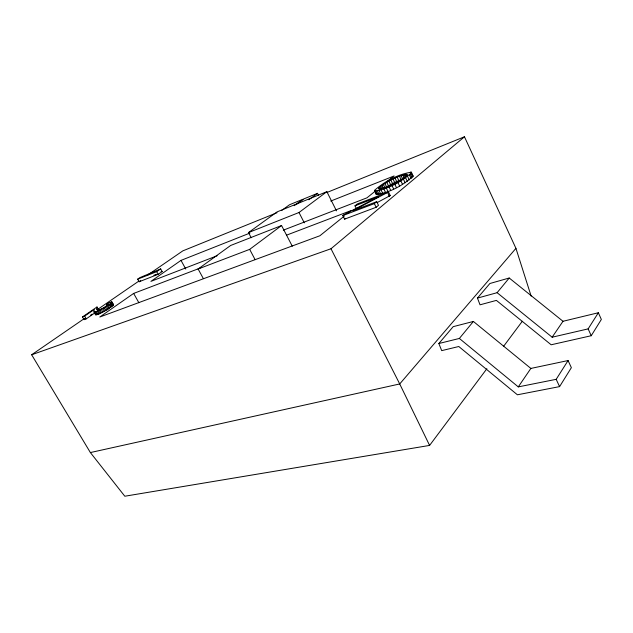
<?xml version="1.0" encoding="UTF-8"?>
<svg xmlns="http://www.w3.org/2000/svg" width="633" height="633" viewBox="0 0 633 633"><rect width="100%" height="100%" fill="white"/><g stroke="black" fill="none" stroke-linecap="round" stroke-linejoin="round"><path stroke-width="0.95" d="M412.407 175.428L413.167 176.109C403.395 185.216 389.43 192.994 376.2 194.315L376.231 193.745M376.2 194.315L374.562 190.343C384.65 181.378 398.07 174.186 411.371 172.192L413.167 176.109M378.906 188.001L378.779 188.903C389.018 187.178 399.827 181.837 407.272 174.629L407.066 174.32C396.859 175.982 386.866 181.402 378.906 188.001L379.737 189.702M374.53 190.905C387.768 189.441 401.662 181.703 411.513 172.651L411.371 172.192M95.005 312.797L86.223 318.85L84.054 319.657L82.472 316.927L84.632 316.112L94.238 309.537L93.969 311.974L95.559 314.728L98.044 314.356L106.922 309.893L113.56 304.916L111.59 301.909L109.113 302.614L106.526 304.386L107.317 305.763M93.969 311.974L94.317 312.124C100.631 310.123 107.57 306.783 111.922 301.957M559.588 386.613L571.362 367.678L568.078 360.549L530.865 368.43L518.285 386.89L459.368 338.449L438.851 343.521L441.699 350.635L458.79 346.512L517.406 394.794L559.588 386.613L556.185 379.325L568.078 360.549M591.23 335.727L601.35 319.451L598.351 312.749L562.998 321.279L552.142 337.207L497.111 292.691L477.464 298.103L480.028 304.813L496.391 300.398L551.161 344.779L591.23 335.727L588.136 328.883L598.351 312.749M84.498 318.446L31.65 354.765L90.377 452.563L124.804 496.225L429.601 445.418L486.88 368.715M503.409 346.575L522.304 321.271M459.368 338.449L473.389 321.453L530.865 368.43M497.111 292.691L509.217 278.014L562.998 321.279M438.851 343.521L453.188 326.66L473.389 321.453M477.464 298.103L489.879 283.505L509.217 278.014M327.324 192.329L464.464 136.775L515.942 248.35L399.716 383.954L90.377 452.563M31.65 354.765L330.988 248.753L464.464 136.775M356.276 208.447L354.971 205.828L378.494 196.8L343.814 214.785L342.825 215.584L344.605 219.137L376.144 207.284L378.502 205.321L376.714 201.674L352.644 210.829L388.488 191.965L390.237 195.55L377.157 202.6M342.825 215.584L374.348 203.628L376.714 201.674M344.605 219.137L345.594 218.338M344.312 216.075L319.863 235.769L99.816 317.006L133.634 293.427L200.004 268.139M347.367 213.614L351.188 210.536L286.662 235.12M375.274 191.134L366.974 197.82L283.307 230.175M385.829 182.628L394.13 175.95L330.743 201.057M354.971 205.828L357.305 203.961L388.488 191.965M203.312 278.536L198.121 269.009L249.671 249.37L281.566 225.538L292.272 246.213M251.198 237.723L248.484 232.572L299.005 212.506L326.857 191.688L336.487 210.868M308.825 199.751L317.505 193.334L318.581 195.462M294.139 205.701L302.891 199.292L289.558 204.728L281.788 210.37M295.872 204.736L303.824 198.912L317.505 193.334M198.121 269.009L230.641 245.477L281.566 225.538M248.484 232.572L277.064 211.897L326.857 191.688M108.457 308.303L109.105 307.836M249.9 233.086L181.006 260.385L150.907 281.376L217.103 255.779M158.171 274.311L162.151 271.549L160.687 268.914L140.035 277.555L137.678 279.169L139.133 281.756L158.171 274.311L156.699 271.668L137.678 279.169M84.054 319.657L85.669 318.549M90.503 315.226L92.109 314.11M139.133 281.756L140.7 280.68M156.699 271.668L160.687 268.914M97.506 309.513L138.967 281.02M147.908 274.872L182.866 250.85L277.04 212.704M82.472 316.927L97.007 306.989L98.558 309.679M401.045 175.618L402.683 179.02L394.66 182.439L384.983 187.795L383.337 184.417M107.048 309.228L105.497 310.154M102.04 311.95L102.799 311.586M153.866 275.284L156.517 274.247M388.401 196.254L390.237 195.55M106.526 304.386C114.272 301.332 93.375 315.946 97.007 306.989M552.142 337.207L588.136 328.883M518.285 386.89L556.185 379.325M161.091 271.604L162.151 271.549M110.712 303.508L112.326 306.253L109.857 304.156L111.44 306.934M84.632 316.112L86.223 318.85M95.472 311.919L97.071 314.688M94.823 312.085L96.422 314.846M94.206 311.942L95.915 314.886M101.288 309.347L102.894 312.124M99.911 310.043L101.517 312.821M98.701 310.629L100.299 313.406M97.15 309.323L97.933 310.692M97.632 311.104L99.239 313.881M96.445 311.586L98.044 314.356M107.112 304.188L107.895 305.565M107.776 305.581L109.374 308.358M106.51 306.396L108.101 309.173M105.323 307.116L106.922 309.893M104.018 307.867L105.616 310.653M102.72 308.587L104.318 311.373M111.986 302.155L113.56 304.916M111.59 301.909L112.769 303.967M111.796 302.495L113.378 305.256M111.368 302.946L112.951 305.715M109.018 304.75L110.609 307.527M133.634 293.427L138.896 302.748M181.006 260.385L185.762 269.057M249.671 249.37L255.107 259.649M299.005 212.506L304.299 222.856M330.988 248.753L399.716 383.954L429.601 445.418M374.348 203.628L376.144 207.284M376.152 191.245L377.838 194.687M375.163 191.229L376.841 194.663M374.562 190.343L376.643 194.616M383.851 188.966L385.544 192.448M381.913 185.374L383.147 187.914M380.568 186.387L381.81 188.935M381.09 189.987L382.783 193.453M379.515 187.305L380.757 189.853M379.072 190.628L380.765 194.086M377.466 191.039L379.151 194.489M386.771 182.344L388.417 185.722M388.994 186.806L390.696 190.304M384.896 183.435L386.541 186.822M386.28 187.985L387.982 191.475M387.649 192.654L389.398 196.246M395.032 178.11L396.669 181.497M393.022 179.052L394.66 182.439M394.723 184.061L396.416 187.566M390.893 180.112L392.531 183.491M391.93 185.445L393.623 188.943M388.915 181.157L390.553 184.535M403.419 179.234L405.104 182.731M399.439 176.235L401.077 179.63M400.808 180.777L402.501 184.282M397.176 177.161L398.814 180.555M397.864 182.415L399.558 185.92M409.432 175.048L411.102 178.53M406.536 174.21L407.359 175.927M407.605 176.457L409.282 179.946M405.666 174.273L406.489 175.99M404.408 174.542L405.634 177.105M405.611 177.833L407.288 181.331M402.841 175.001L404.479 178.411M410.762 171.986L411.996 174.566M411.157 173.355L412.819 176.821M410.303 174.281L411.964 177.762M515.942 248.35L531.134 296.094M95.393 313.992L95.559 314.728"/></g></svg>
